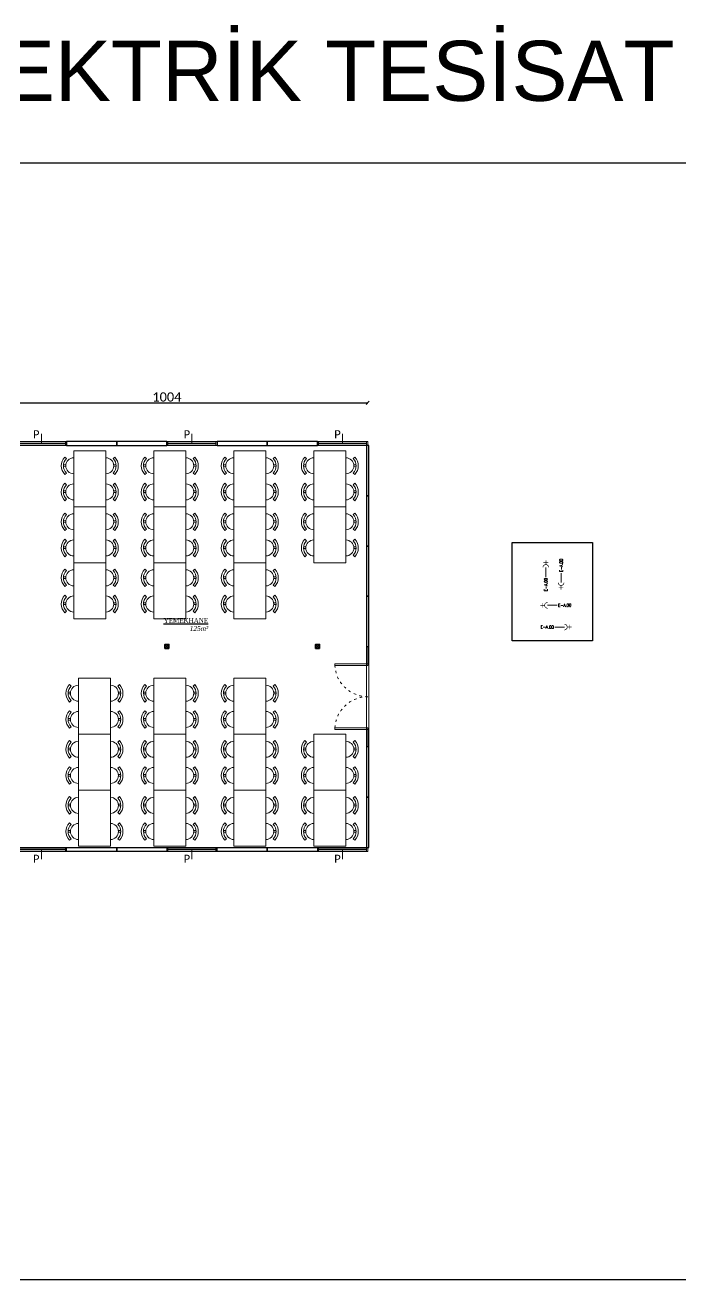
# Model space of a CAD drawing. Header units: millimetres. Extents: x -3516 to 33273, y -7531 to 724.
# Drawn here: x 12598 to 14237, y -3667 to -532 of the extents above; entities that cross this region are included whole.
import ezdxf
from ezdxf.enums import TextEntityAlignment as Align

# ---------------------------------------------------------------- set-up
doc = ezdxf.new("R2010")
doc.units = ezdxf.units.MM
doc.linetypes.add('ACAD_ISO03W100', pattern=[30, 12, -18])
doc.linetypes.add('ACAD_ISO07W100', pattern=[3, 0, -3])
for name, color, linetype, lineweight in [('100x120 PEN', 155, 'Continuous', 15), ('CİHAZ', 6, 'Continuous', 15), ('DIS-100', 9, 'Continuous', 30), ('DIS-60', 9, 'Continuous', 30), ('GRC- Yazı 1', 3, 'Continuous', 20), ('KAPI', 37, 'Continuous', 15), ('KOLON', 6, 'Continuous', 35), ('PLAN', 253, 'Continuous', 15), ('YAZI', 9, 'Continuous', 20)]:
    doc.layers.add(name, color=color, linetype=linetype, lineweight=lineweight)
doc.layers.add('TES_ELK', color=230, linetype='Continuous')
doc.styles.add('ekp-yazı', font='arial.ttf', dxfattribs={"height": 10})
doc.styles.add('TESNO', font='romans.shx', dxfattribs={"width": 0.8})
doc.styles.add('VEFA', font='calibri.ttf')
doc.dimstyles.new('VEFA$0', dxfattribs={"dimtxt": 23, "dimasz": 8, "dimexe": 8, "dimexo": 20, "dimgap": 3, "dimtad": 1, "dimdec": 1, "dimdsep": 46, "dimtxsty": 'VEFA', "dimblk": 'OBLIQUE', "dimcen": 2.5, "dimclrd": 256, "dimclre": 256, "dimclrt": 8, "dimadec": 0, "dimazin": 0, "dimtfac": 1, "dimtdec": 1, "dimtix": 1, "dimtmove": 0, "dimatfit": 0, "dimldrblk": 'OBLIQUE', "dimfxl": 1, "dimarcsym": 0})

# ---------------------------------------------------------------- blocks, each defined once
blk = doc.blocks.new('A$C1210badc')
at = {"layer": 'DIS-60'}
blk.add_lwpolyline([(0, 0), (0, 125.5), (6, 125.5), (6, 0)], close=True, dxfattribs=at)
blk = doc.blocks.new('A$Cdef76808')
at = {"layer": '100x120 PEN', "linetype": 'Continuous'}
for p, q in [((2.8, 10), (2.8, 0)), ((122.8, 6), (2.8, 6)), ((122.8, 4), (2.8, 4)), ((62.8, 6), (62.8, 29.1)), ((122.8, 10), (122.8, 0))]:
    blk.add_line(p, q, dxfattribs=at)
blk.add_lwpolyline([(125.5, 0), (0, 0), (0, 10), (125.5, 10)], close=True, dxfattribs=at)
blk = doc.blocks.new('A$Ccb6340a7')
at = {"layer": 'DIS-100', "lineweight": -2}
blk.add_lwpolyline([(10, 125.5), (10, 0), (0, 0), (0, 125.5)], close=True, dxfattribs=at)
blk = doc.blocks.new('6-2IK')
at = {"layer": 'KAPI'}
for p, q in [((43.5, 3.1), (0, 3.1)), ((43.5, 6.1), (43.5, 0.1)), ((207.5, 6.1), (207.5, 0.1)), ((207.5, 3.1), (251, 3.1))]:
    blk.add_line(p, q, dxfattribs=at)
at = {"layer": 'KAPI', "linetype": 'Continuous', "ltscale": 0.5}
for points in [[(43.5, 3.1), (47.5, 3.1), (47.5, 85.1), (43.5, 85.1), (43.5, 3.1)], [(207.5, 3.1), (203.5, 3.1), (203.5, 85.1), (207.5, 85.1), (207.5, 3.1)]]:
    blk.add_lwpolyline(points, dxfattribs=at)
at = {"layer": 'KAPI'}
blk.add_lwpolyline([(251, 0.1), (0, 0.1), (0, 6.1), (251, 6.1)], close=True, dxfattribs=at)
at = {"layer": 'KAPI', "linetype": 'ACAD_ISO03W100', "ltscale": 0.5}
for centre, start, end in [((43.3, 3), 0.0525, 87.0833), ((207.7, 3), 92.9167, 179.9475)]:
    blk.add_arc(centre, 82.2, start, end, dxfattribs=at)
blk = doc.blocks.new('A$C41ca5ab1')
at = {"layer": 'KOLON'}
for p, q in [((0, 0), (10, 10)), ((0, 10), (10, 0))]:
    blk.add_line(p, q, dxfattribs=at)
blk.add_lwpolyline([(0, 0), (10, 0), (10, 10), (0, 10)], close=True, dxfattribs=at)
blk = doc.blocks.new('A$C72E11EB8')
at = {"color": 3}
blk.add_lwpolyline([(140, 31.1), (140, 111.1), (0, 111.1), (0, 31.1)], close=True, dxfattribs=at)
at = {"layer": 'CİHAZ', "color": 3}
for p, q in [((18.8, 129.5), (14.9, 133.3)), ((35.5, 131.1), (35.5, 136.9)), ((39.6, 130.9), (39.6, 136.8)), ((54.8, 129.7), (58.6, 133.6)), ((84.2, 129.5), (80.4, 133.3)), ((101, 131.1), (100.9, 136.9)), ((105.1, 130.9), (105, 136.8)), ((120.2, 129.7), (124, 133.6)), ((10, 111.1), (130, 111.1)), ((10, 31.1), (130, 31.1)), ((18.8, 12.8), (14.9, 8.9)), ((35.5, 11.2), (35.5, 5.4)), ((39.6, 11.3), (39.6, 5.5)), ((54.8, 12.6), (58.6, 8.7)), ((84.2, 12.8), (80.4, 8.9)), ((101, 11.2), (100.9, 5.4)), ((105.1, 11.3), (105, 5.5)), ((120.2, 12.6), (124, 8.7))]:
    blk.add_line(p, q, dxfattribs=at)
for centre, radius, start, end in [((36.9, 111.1), 31.2, 46.0083, 134.6004), ((36.9, 111.1), 20, 0, 180), ((36.9, 111.1), 25.8, 46.0083, 134.6004), ((102.3, 111.1), 31.2, 46.0083, 134.6004), ((102.3, 111.1), 20, 0, 180), ((102.3, 111.1), 25.8, 46.0083, 134.6004), ((36.9, 31.1), 31.2, 225.3996, 313.9917), ((36.9, 31.1), 20, 180, 0), ((36.9, 31.1), 25.8, 225.3996, 313.9917), ((102.3, 31.1), 31.2, 225.3996, 313.9917), ((102.3, 31.1), 20, 180, 0), ((102.3, 31.1), 25.8, 225.3996, 313.9917)]:
    blk.add_arc(centre, radius, start, end, dxfattribs=at)
blk = doc.blocks.new('_Oblique')
at = {"color": 0, "linetype": 'ByBlock', "lineweight": -2}
blk.add_line((-0.5, -0.5), (0.5, 0.5), dxfattribs=at)
blk = doc.blocks.new('*D115')
at = {"linetype": 'ACAD_ISO07W100', "lineweight": -2, "transparency": 16777216}
for p, q in [((12450.2, -1476.6), (12450.2, -1476.1)), ((13454.2, -1476.6), (13454.2, -1476.1))]:
    blk.add_line(p, q, dxfattribs=at)
at = {"linetype": 'Continuous', "lineweight": -2, "transparency": 16777216}
blk.add_line((12450.2, -1476.1), (13454.2, -1476.1), dxfattribs=at)
at = {"layer": 'Defpoints', "color": 0, "transparency": 16777216}
for p in [(13454.2, -1476.1), (12450.2, -1572.7), (13454.2, -1572.7)]:
    blk.add_point(p, dxfattribs=at)
at = {"lineweight": -2, "transparency": 16777216, "xscale": 8, "yscale": 8, "zscale": 8, "rotation": 180}
blk.add_blockref('_Oblique', (12450.2, -1476.1), dxfattribs=at)
at = {"lineweight": -2, "transparency": 16777216, "xscale": 8, "yscale": 8, "zscale": 8}
blk.add_blockref('_Oblique', (13454.2, -1476.1), dxfattribs=at)
at = {"color": 8, "transparency": 16777216, "insert": (12952.2, -1461.3), "char_height": 23, "attachment_point": 5, "style": 'VEFA', "bg_fill": 3, "box_fill_scale": 1.1, "bg_fill_color": 256, "bg_fill_true_color": 13158600, "bg_fill_transparency": 0}
blk.add_mtext('1004', dxfattribs=at)
blk = doc.blocks.new('v-em')
at = {"layer": 'TES_ELK', "linetype": 'Continuous'}
for points, const_width in [([(0, -8.83), (0, 2)], 1.6), ([(-6, -4), (6, -4)], 1)]:
    blk.add_lwpolyline(points, dxfattribs=dict(at, const_width=const_width))
at = {"layer": 'TES_ELK', "linetype": 'Continuous', "const_width": 1.6}
blk.add_lwpolyline([(-7.22, -16.05), (-7.22, -16.05, -1), (7.22, -16.05)], format="xyb", dxfattribs=at)
blk = doc.blocks.new('T-RBS100')
at = {"layer": 'TES_ELK', "linetype": 'Continuous', "lineweight": 15}
blk.add_lwpolyline([(45, -16), (45, -40)], dxfattribs=at)
at = {"linetype": 'Continuous'}
blk.add_blockref('v-em', (45, 0), dxfattribs=at)
at = {"layer": 'TES_ELK', "linetype": 'Continuous', "style": 'TESNO', "width": 0.7}
blk.add_attdef('ENO', text='', height=8, rotation=90, dxfattribs=at).set_placement((45, -55, 1), align=Align.MIDDLE)

msp = doc.modelspace()

# ---------------------------------------------------------------- linework, layer by layer
msp.add_lwpolyline([(10124.236, -875.905), (16324.236, -875.905), (16324.236, -3667.462), (10124.236, -3667.462)])
msp.add_lwpolyline([(13815.215, -1825.208), (14016.023, -1825.208), (14016.023, -2070.804), (13815.215, -2070.804)], close=True)

# ---------------------------------------------------------------- block references
at = {"xscale": -1}
for name, p in [('A$Cdef76808', (12701.213, -1582.685)), ('A$Cdef76808', (13077.713, -1582.685)), ('A$Cdef76808', (13454.213, -1582.685)), ('A$C1210badc', (13457.213, -1708.185)), ('A$C1210badc', (13457.213, -1833.685)), ('A$C1210badc', (13457.213, -1959.185)), ('A$C1210badc', (13457.213, -2084.685)), ('A$C41ca5ab1', (12957.213, -2089.685)), ('A$C41ca5ab1', (13333.713, -2089.685)), ('A$C1210badc', (13457.213, -2461.185)), ('A$C1210badc', (13457.213, -2586.685))]:
    msp.add_blockref(name, p, dxfattribs=at)
at = {"xscale": -1, "rotation": 270}
for p in [(12701.213, -1582.685), (12826.713, -1582.685), (13077.713, -1582.685), (13203.213, -1582.685)]:
    msp.add_blockref('A$Ccb6340a7', p, dxfattribs=at)
for name, p, rotation in [('A$Cdef76808', (12701.213, -2586.685), 180), ('A$Ccb6340a7', (12701.213, -2586.685), 270), ('A$Ccb6340a7', (12826.713, -2586.685), 270), ('A$Cdef76808', (13077.713, -2586.685), 180), ('A$Ccb6340a7', (13077.713, -2586.685), 270), ('A$Ccb6340a7', (13203.213, -2586.685), 270), ('A$Cdef76808', (13454.213, -2586.685), 180)]:
    msp.add_blockref(name, p, dxfattribs=dict(rotation=rotation))
at = {"layer": 'KAPI', "linetype": 'Continuous', "lineweight": -2, "xscale": -1, "rotation": 90}
msp.add_blockref('6-2IK', (13457.33, -2084.685), dxfattribs=at)
at = {"layer": 'PLAN', "linetype": 'Continuous', "rotation": 90}
for p in [(12830.581, -1735.454), (13030.581, -1735.454), (13230.581, -1735.454), (13430.581, -1735.454), (12830.581, -1875.454), (13030.581, -1875.454), (13230.581, -1875.454), (13430.581, -1875.454), (12830.581, -2015.454), (13030.581, -2015.454), (13230.581, -2015.454), (12842.25, -2303.935), (13030.581, -2303.935), (13230.581, -2303.935), (12842.25, -2443.935), (13030.581, -2443.935), (13230.581, -2443.935), (13430.581, -2443.935), (12842.25, -2583.935), (13030.581, -2583.935), (13230.581, -2583.935), (13430.581, -2583.935)]:
    msp.add_blockref('A$C72E11EB8', p, dxfattribs=at)
at = {"layer": 'TES_ELK', "linetype": 'Continuous'}
ref = msp.add_blockref('T-RBS100', (13944.499, -1871.328, 0), dxfattribs=dict(at, xscale=-1, rotation=359.8913049762151))
ref.add_attrib('ENO', 'E-A.00', dxfattribs={"linetype": 'Continuous', "height": 8, "rotation": 89.891305, "style": 'TESNO', "width": 0.7}).set_placement((13899.387, -1930.136, 1), align=Align.MIDDLE)
ref = msp.add_blockref('T-RBS100', (13892.498, -1941.014, 0), dxfattribs=dict(at, xscale=-1, rotation=179.8913049762151))
ref.add_attrib('ENO', 'E-A.00', dxfattribs={"linetype": 'Continuous', "height": 8, "rotation": 89.891305, "style": 'TESNO', "width": 0.7}).set_placement((13937.61, -1882.206, 1), align=Align.MIDDLE)
ref = msp.add_blockref('T-RBS100', (13887.748, -2026.913, 0), dxfattribs=dict(at, rotation=90.1086950237849))
ref.add_attrib('ENO', 'E-A.00', dxfattribs={"linetype": 'Continuous', "height": 8, "rotation": 0.108695, "style": 'TESNO', "width": 0.7}).set_placement((13946.556, -1981.802, 1), align=Align.MIDDLE)
ref = msp.add_blockref('T-RBS100', (13961.568, -2081.166, 0), dxfattribs=dict(at, xscale=-1, rotation=269.8913049762151))
ref.add_attrib('ENO', 'E-A.00', dxfattribs={"linetype": 'Continuous', "height": 8, "rotation": 359.891305, "style": 'TESNO', "width": 0.7}).set_placement((13902.76, -2036.054, 1), align=Align.MIDDLE)

# ---------------------------------------------------------------- texts
at = {"layer": 'GRC- Yazı 1', "color": 1, "style": 'ekp-yazı'}
msp.add_text('ELEKTRİK TESİSAT', height=150.06273, dxfattribs=at).set_placement((12276.081, -721.274))
at = {"layer": 'YAZI', "linetype": 'Continuous', "lineweight": -2, "char_height": 20, "style": 'VEFA'}
for insert, attachment_point in [((12633.646, -1544.321), 3), ((13010.146, -1544.321), 3), ((13386.646, -1544.321), 3), ((12633.646, -2625.049), 9), ((13010.146, -2625.049), 9), ((13386.646, -2625.049), 9)]:
    msp.add_mtext_dynamic_manual_height_columns('P', width=22.23065, gutter_width=12.5, heights=[0], dxfattribs=dict(at, insert=insert, attachment_point=attachment_point))
at = {"layer": 'YAZI', "color": 253, "lineweight": -2, "insert": (13055.486, -2013.742, 0), "char_height": 11.9952, "width": 1494.73943, "attachment_point": 3, "style": 'VEFA'}
msp.add_mtext('\\pi83.9664;{\\fTimes New Roman|b0|i0|c0|p18;\\W0.8;\\LYEMEKHANE\\fTimes New Roman|b0|i1|c0|p18;\\W1; \\l  \\P      1\\fTimes New Roman|b0|i1|c162|p18;25\\fTimes New Roman|b0|i1|c0|p18;m²}', dxfattribs=at)

# ---------------------------------------------------------------- next in the draw order: dimensions: what is measured, and where the dimension line sits
dim = msp.add_linear_dim(base=(13454.213, -1476.081), p1=(12450.213, -1572.685), p2=(13454.213, -1572.685), dimstyle='VEFA$0', override={"dimexe": 0, "dimtmove": 1, "dimfxl": 0.5, "dimfxlon": 1, "dimtfill": 1, "dimarcsym": 1})
dim.commit()
dim.dimension.update_dxf_attribs({"geometry": '*D115', "text_midpoint": (12952.213, -1461.298)})

doc.saveas('drawing.dxf')
